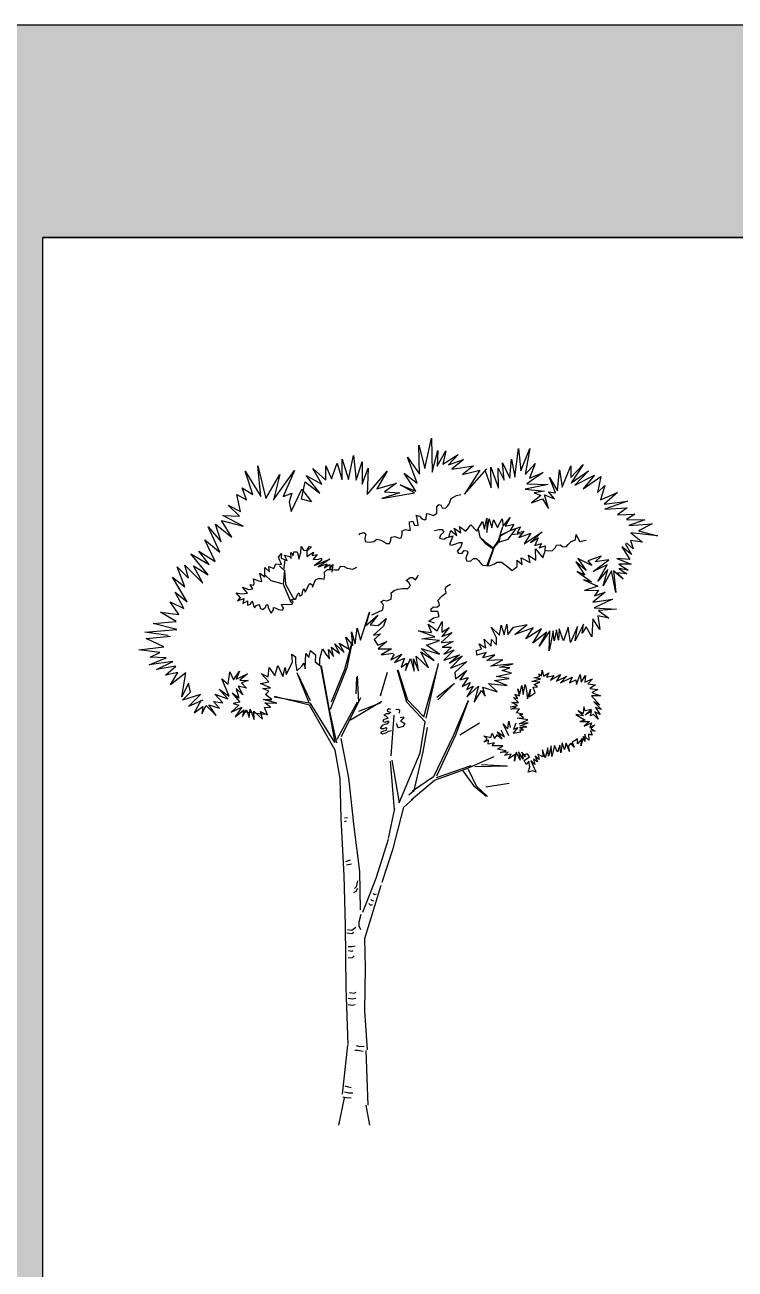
# Model space of a CAD drawing. Header units: millimetres. Extents: x 61831 to 121408, y 302 to 24841.
# Drawn here: x 69110 to 76121, y 12571 to 24841 of the extents above; entities that cross this region are included whole.
import ezdxf

# ---------------------------------------------------------------- set-up
doc = ezdxf.new("R2010")
doc.units = ezdxf.units.MM
doc.layers.add('www.cad-blocks.net', color=7, linetype='Continuous')

# ---------------------------------------------------------------- blocks, each defined once
blk = doc.blocks.new('A$C63686344')
at = {"color": 84}
for p, q in [((2822, 6474), (2889, 6775)), ((2889, 6775), (2895, 6439)), ((2769, 6417), (2762, 6705)), ((2762, 6705), (2822, 6474)), ((2895, 6439), (2952, 6651)), ((2952, 6651), (2943, 6496)), ((2943, 6496), (3031, 6648)), ((3031, 6648), (3000, 6518)), ((3709, 6390), (3745, 6673)), ((3745, 6673), (3769, 6450)), ((3769, 6450), (3860, 6673)), ((3860, 6673), (3812, 6414)), ((1902, 6374), (1956, 6528)), ((1956, 6528), (2004, 6368)), ((2006, 6363), (2006, 6566)), ((2006, 6566), (2069, 6366)), ((2069, 6366), (2117, 6604)), ((2117, 6604), (2145, 6360)), ((2145, 6360), (2202, 6540)), ((2202, 6540), (2202, 6319)), ((2746, 6331), (2651, 6585)), ((2651, 6585), (2769, 6417)), ((3000, 6518), (3151, 6613)), ((3151, 6613), (3057, 6512)), ((3057, 6512), (3205, 6562)), ((3205, 6562), (3088, 6467)), ((3605, 6358), (3589, 6529)), ((3589, 6529), (3661, 6378)), ((3661, 6378), (3677, 6565)), ((3677, 6565), (3709, 6390)), ((3812, 6414), (3912, 6525)), ((3912, 6525), (3856, 6378)), ((4262, 6386), (4385, 6513)), ((4385, 6513), (4266, 6334)), ((1125, 6219), (1050, 6448)), ((1050, 6448), (1205, 6198)), ((1205, 6198), (1173, 6502)), ((1173, 6502), (1253, 6177)), ((1253, 6177), (1391, 6416)), ((1327, 6166), (1535, 6454)), ((1391, 6416), (1327, 6166)), ((1535, 6454), (1423, 6198)), ((1785, 6230), (1652, 6406)), ((1652, 6406), (1807, 6320)), ((1807, 6320), (1716, 6475)), ((1716, 6475), (1844, 6358)), ((1844, 6358), (1844, 6502)), ((1844, 6502), (1902, 6374)), ((2202, 6319), (2262, 6477)), ((2262, 6477), (2253, 6217)), ((2253, 6217), (2449, 6448)), ((2449, 6448), (2348, 6274)), ((2734, 6252), (2617, 6429)), ((2617, 6429), (2746, 6331)), ((3088, 6467), (3303, 6502)), ((3303, 6502), (3193, 6414)), ((3193, 6414), (3364, 6458)), ((3215, 6220), (3433, 6471)), ((3364, 6458), (3215, 6220)), ((3414, 6462), (3478, 6283)), ((3478, 6283), (3474, 6486)), ((3474, 6486), (3550, 6279)), ((3550, 6279), (3546, 6478)), ((3546, 6478), (3605, 6358)), ((3991, 6434), (3828, 6322)), ((3856, 6378), (3991, 6434)), ((4111, 6235), (4051, 6386)), ((4051, 6386), (4131, 6255)), ((4131, 6255), (4151, 6462)), ((4151, 6462), (4178, 6291)), ((4178, 6291), (4262, 6502)), ((4262, 6502), (4262, 6386)), ((4266, 6334), (4437, 6450)), ((4437, 6450), (4302, 6310)), ((4302, 6310), (4497, 6410)), ((4497, 6410), (4385, 6275)), ((4385, 6275), (4560, 6394)), ((4560, 6394), (4525, 6239)), ((1061, 6166), (1018, 6283)), ((1018, 6283), (1125, 6219)), ((1503, 6049), (1609, 6272)), ((1604, 6171), (1641, 6342)), ((1609, 6272), (1705, 6145)), ((1641, 6342), (1785, 6230)), ((2348, 6274), (2541, 6331)), ((2541, 6331), (2424, 6243)), ((2721, 6233), (2579, 6315)), ((2579, 6315), (2734, 6252)), ((4039, 6318), (3812, 6271)), ((3812, 6271), (4003, 6251)), ((3828, 6322), (4039, 6318)), ((4525, 6239), (4600, 6306)), ((4600, 6306), (4556, 6167)), ((1002, 6049), (965, 6219)), ((965, 6219), (1061, 6166)), ((1423, 6198), (1508, 6230)), ((1508, 6230), (1482, 6145)), ((1482, 6145), (1503, 6049)), ((1705, 6145), (1604, 6171)), ((2576, 6236), (2398, 6179)), ((2398, 6179), (2721, 6233)), ((2424, 6243), (2576, 6236)), ((3059, 6118), (3068, 6144)), ((3068, 6144), (3083, 6180)), ((3083, 6180), (3133, 6209)), ((3133, 6209), (3177, 6218)), ((3968, 6207), (3876, 6135)), ((3876, 6135), (3983, 6175)), ((4003, 6251), (3900, 6235)), ((3900, 6235), (3968, 6207)), ((3983, 6175), (4043, 6079)), ((4043, 6079), (4003, 6215)), ((4003, 6215), (4103, 6175)), ((4103, 6175), (4043, 6243)), ((4043, 6243), (4111, 6235)), ((4556, 6167), (4724, 6239)), ((4724, 6239), (4592, 6123)), ((4592, 6123), (4823, 6151)), ((4823, 6151), (4600, 6075)), ((992, 6006), (880, 6113)), ((880, 6113), (1002, 6049)), ((2744, 5997), (2738, 6015)), ((2738, 6015), (2771, 6003)), ((2836, 5977), (2838, 6021)), ((2838, 6021), (2844, 6032)), ((2844, 6032), (2868, 6024)), ((2868, 6024), (2906, 6012)), ((2906, 6012), (2942, 6035)), ((2939, 6097), (2953, 6112)), ((2942, 6077), (2939, 6097)), ((2942, 6035), (2942, 6077)), ((2953, 6112), (2962, 6118)), ((2962, 6118), (2980, 6112)), ((2980, 6112), (2994, 6088)), ((2994, 6088), (3027, 6083)), ((3027, 6083), (3047, 6103)), ((3047, 6103), (3059, 6118)), ((4600, 6075), (4819, 6087)), ((4819, 6087), (4724, 6016)), ((4724, 6016), (4895, 6024)), ((4895, 6024), (4811, 5972)), ((800, 5649), (683, 5900)), ((683, 5900), (811, 5750)), ((811, 5750), (757, 5926)), ((757, 5926), (917, 5798)), ((917, 5798), (816, 5963)), ((816, 5963), (1029, 5905)), ((1029, 5905), (827, 6011)), ((827, 6011), (992, 6006)), ((2671, 5950), (2703, 5956)), ((2671, 5926), (2671, 5950)), ((2680, 5868), (2671, 5926)), ((2703, 5956), (2706, 5944)), ((2706, 5944), (2721, 5915)), ((2721, 5915), (2756, 5912)), ((2753, 5941), (2744, 5997)), ((2756, 5912), (2753, 5941)), ((2771, 6003), (2791, 5979)), ((2791, 5979), (2821, 5968)), ((2821, 5968), (2836, 5977)), ((3177, 5839), (3165, 5904)), ((3165, 5904), (3226, 5855)), ((3226, 5855), (3275, 5919)), ((3275, 5919), (3334, 5858)), ((3334, 5858), (3392, 5953)), ((3392, 5953), (3410, 5876)), ((3410, 5876), (3435, 5984)), ((3435, 5984), (3435, 5842)), ((3435, 5842), (3457, 5977)), ((3457, 5977), (3484, 5888)), ((3484, 5888), (3500, 5968)), ((3500, 5968), (3539, 5894)), ((3539, 5894), (3585, 5977)), ((3585, 5977), (3595, 5907)), ((3595, 5907), (3665, 5990)), ((3665, 5990), (3616, 5907)), ((3616, 5907), (3699, 5925)), ((3699, 5925), (3665, 5864)), ((3665, 5864), (3767, 5898)), ((3767, 5898), (3733, 5839)), ((4811, 5972), (4994, 5968)), ((4994, 5968), (4835, 5912)), ((4835, 5912), (5066, 5928)), ((5066, 5928), (4931, 5860)), ((752, 5558), (651, 5772)), ((651, 5772), (800, 5649)), ((2173, 5820), (2185, 5835)), ((2185, 5835), (2220, 5844)), ((2220, 5844), (2241, 5826)), ((2241, 5826), (2229, 5788)), ((2229, 5788), (2232, 5756)), ((2320, 5753), (2347, 5776)), ((2347, 5776), (2379, 5770)), ((2379, 5770), (2415, 5756)), ((2473, 5735), (2485, 5767)), ((2485, 5767), (2491, 5797)), ((2491, 5797), (2526, 5803)), ((2526, 5803), (2568, 5788)), ((2568, 5788), (2588, 5791)), ((2588, 5791), (2600, 5823)), ((2600, 5859), (2632, 5873)), ((2600, 5835), (2600, 5859)), ((2600, 5823), (2600, 5835)), ((2632, 5873), (2656, 5865)), ((2656, 5865), (2680, 5868)), ((2916, 5864), (2959, 5873)), ((2959, 5873), (2993, 5873)), ((2977, 5818), (2968, 5787)), ((2968, 5787), (3011, 5778)), ((3011, 5848), (2977, 5818)), ((2993, 5873), (3011, 5848)), ((3011, 5778), (3036, 5793)), ((3036, 5793), (3070, 5802)), ((3060, 5799), (3079, 5864)), ((3085, 5775), (3067, 5725)), ((3070, 5802), (3100, 5811)), ((3079, 5864), (3137, 5815)), ((3100, 5811), (3085, 5775)), ((3137, 5815), (3110, 5885)), ((3110, 5885), (3177, 5839)), ((3733, 5839), (3800, 5858)), ((3800, 5858), (3751, 5793)), ((3751, 5793), (3868, 5836)), ((3804, 5732), (3979, 5851)), ((3868, 5836), (3804, 5732)), ((3979, 5851), (3865, 5744)), ((3865, 5744), (3942, 5790)), ((3942, 5790), (3908, 5716)), ((4267, 5753), (4310, 5772)), ((4310, 5772), (4316, 5824)), ((4316, 5824), (4347, 5756)), ((4347, 5756), (4415, 5768)), ((5118, 5809), (4855, 5841)), ((4855, 5841), (4970, 5749)), ((4931, 5860), (5118, 5809)), ((694, 5527), (592, 5660)), ((592, 5660), (752, 5558)), ((1503, 5586), (1500, 5645)), ((1500, 5645), (1524, 5612)), ((1524, 5612), (1530, 5653)), ((1530, 5653), (1562, 5653)), ((1562, 5653), (1571, 5621)), ((1577, 5580), (1597, 5645)), ((1597, 5645), (1600, 5706)), ((1600, 5706), (1624, 5668)), ((1624, 5668), (1659, 5665)), ((1703, 5703), (1656, 5659)), ((1656, 5659), (1656, 5606)), ((1656, 5606), (1724, 5650)), ((1659, 5665), (1680, 5706)), ((1680, 5706), (1703, 5703)), ((1724, 5650), (1709, 5615)), ((2232, 5756), (2273, 5747)), ((2273, 5747), (2320, 5753)), ((2415, 5756), (2444, 5735)), ((2444, 5735), (2473, 5735)), ((3067, 5725), (3085, 5719)), ((3085, 5719), (3128, 5732)), ((3128, 5732), (3162, 5744)), ((3177, 5701), (3140, 5658)), ((3140, 5658), (3153, 5639)), ((3162, 5744), (3192, 5744)), ((3192, 5744), (3177, 5701)), ((3186, 5636), (3211, 5667)), ((3211, 5667), (3239, 5664)), ((3239, 5664), (3245, 5642)), ((3908, 5716), (3975, 5735)), ((3917, 5569), (3914, 5682)), ((3914, 5682), (3988, 5593)), ((3975, 5735), (3951, 5692)), ((3951, 5692), (4009, 5713)), ((3988, 5593), (4012, 5670)), ((4009, 5713), (4006, 5667)), ((4012, 5670), (4043, 5664)), ((4043, 5664), (4083, 5667)), ((4083, 5667), (4111, 5695)), ((4111, 5695), (4120, 5719)), ((4120, 5719), (4157, 5722)), ((4157, 5722), (4181, 5704)), ((4181, 5704), (4218, 5701)), ((4218, 5701), (4236, 5725)), ((4236, 5725), (4267, 5753)), ((4863, 5626), (4765, 5702)), ((4765, 5702), (4845, 5578)), ((4801, 5735), (4863, 5626)), ((4879, 5681), (4811, 5741)), ((4970, 5749), (4851, 5765)), ((4851, 5765), (4879, 5681)), ((683, 5425), (513, 5633)), ((513, 5633), (694, 5527)), ((1332, 5488), (1350, 5533)), ((1350, 5533), (1406, 5527)), ((1379, 5600), (1406, 5636)), ((1406, 5527), (1379, 5600)), ((1406, 5636), (1403, 5591)), ((1403, 5591), (1462, 5568)), ((1462, 5568), (1438, 5621)), ((1438, 5621), (1485, 5606)), ((1485, 5606), (1503, 5586)), ((1571, 5621), (1577, 5580)), ((1709, 5615), (1759, 5627)), ((1759, 5627), (1721, 5577)), ((1721, 5577), (1771, 5580)), ((1733, 5518), (1883, 5580)), ((1803, 5568), (1733, 5518)), ((1883, 5580), (1768, 5506)), ((1768, 5506), (1859, 5536)), ((1771, 5580), (1803, 5589)), ((1803, 5589), (1803, 5568)), ((1859, 5536), (1830, 5494)), ((1830, 5494), (1886, 5527)), ((1886, 5527), (1883, 5482)), ((1883, 5482), (1915, 5527)), ((1915, 5527), (1903, 5453)), ((3153, 5639), (3186, 5636)), ((3245, 5642), (3226, 5593)), ((3226, 5593), (3232, 5563)), ((3232, 5563), (3272, 5560)), ((3272, 5560), (3303, 5587)), ((3303, 5587), (3331, 5587)), ((3331, 5587), (3352, 5566)), ((3352, 5566), (3377, 5535)), ((3377, 5535), (3392, 5520)), ((3460, 5513), (3509, 5535)), ((3509, 5535), (3536, 5550)), ((3536, 5550), (3582, 5550)), ((3582, 5550), (3601, 5535)), ((3601, 5535), (3641, 5504)), ((3733, 5507), (3733, 5569)), ((3733, 5569), (3782, 5529)), ((3782, 5529), (3773, 5593)), ((3773, 5593), (3862, 5547)), ((3862, 5547), (3846, 5621)), ((3846, 5621), (3917, 5569)), ((4416, 5469), (4314, 5553)), ((4314, 5553), (4401, 5422)), ((4470, 5517), (4332, 5586)), ((4332, 5586), (4416, 5469)), ((4561, 5611), (4430, 5564)), ((4430, 5564), (4470, 5517)), ((4485, 5458), (4638, 5575)), ((4623, 5524), (4485, 5458)), ((4503, 5553), (4561, 5611)), ((4638, 5575), (4503, 5553)), ((4529, 5364), (4623, 5524)), ((4845, 5578), (4718, 5586)), ((4718, 5586), (4860, 5531)), ((4860, 5531), (4736, 5531)), ((4736, 5531), (4830, 5473)), ((475, 5159), (331, 5404)), ((331, 5404), (454, 5308)), ((454, 5308), (379, 5505)), ((379, 5505), (491, 5393)), ((491, 5393), (454, 5521)), ((454, 5521), (630, 5345)), ((630, 5345), (539, 5516)), ((539, 5516), (683, 5425)), ((1212, 5359), (1194, 5441)), ((1194, 5441), (1244, 5406)), ((1244, 5406), (1244, 5497)), ((1244, 5497), (1288, 5456)), ((1288, 5456), (1282, 5509)), ((1282, 5509), (1332, 5488)), ((1827, 5382), (1836, 5421)), ((1830, 5450), (1862, 5477)), ((1836, 5421), (1830, 5450)), ((1862, 5477), (1898, 5480)), ((1898, 5480), (1933, 5474)), ((1933, 5474), (1971, 5474)), ((1971, 5474), (1983, 5497)), ((1983, 5497), (1992, 5512)), ((1992, 5512), (2027, 5509)), ((2027, 5509), (2057, 5491)), ((2057, 5491), (2112, 5482)), ((2112, 5482), (2151, 5503)), ((2730, 5377), (2751, 5405)), ((2751, 5405), (2758, 5426)), ((3392, 5520), (3460, 5513)), ((3641, 5504), (3684, 5470)), ((3684, 5470), (3733, 5507)), ((4401, 5422), (4325, 5458)), ((4325, 5458), (4467, 5357)), ((4627, 5477), (4529, 5364)), ((4583, 5316), (4627, 5477)), ((4663, 5466), (4583, 5316)), ((4707, 5251), (4663, 5466)), ((4780, 5382), (4685, 5466)), ((4685, 5466), (4707, 5251)), ((4816, 5437), (4725, 5447)), ((4725, 5447), (4780, 5382)), ((4830, 5473), (4736, 5488)), ((4736, 5488), (4816, 5437)), ((1073, 5244), (1023, 5303)), ((1023, 5303), (1085, 5282)), ((1085, 5282), (1123, 5288)), ((1123, 5288), (1097, 5329)), ((1097, 5329), (1135, 5323)), ((1138, 5350), (1132, 5385)), ((1132, 5385), (1182, 5368)), ((1135, 5323), (1138, 5350)), ((1182, 5368), (1212, 5359)), ((1618, 5273), (1627, 5291)), ((1627, 5291), (1641, 5256)), ((1641, 5256), (1662, 5291)), ((1662, 5291), (1674, 5320)), ((1674, 5320), (1689, 5341)), ((1689, 5341), (1718, 5323)), ((1712, 5303), (1744, 5376)), ((1718, 5323), (1712, 5303)), ((1744, 5376), (1774, 5391)), ((1774, 5391), (1803, 5391)), ((1803, 5391), (1827, 5382)), ((2518, 5273), (2556, 5283)), ((2556, 5283), (2601, 5290)), ((2601, 5290), (2653, 5290)), ((2639, 5370), (2678, 5398)), ((2664, 5349), (2639, 5370)), ((2653, 5290), (2681, 5321)), ((2681, 5321), (2664, 5349)), ((2678, 5398), (2702, 5398)), ((2702, 5398), (2730, 5377)), ((3022, 5287), (3036, 5311)), ((3032, 5248), (3022, 5287)), ((3036, 5311), (3074, 5335)), ((4467, 5357), (4387, 5375)), ((4387, 5375), (4529, 5313)), ((4529, 5313), (4398, 5273)), ((4398, 5273), (4536, 5276)), ((4536, 5276), (4496, 5218)), ((395, 5036), (310, 5159)), ((310, 5159), (443, 5095)), ((443, 5095), (358, 5255)), ((358, 5255), (475, 5159)), ((1003, 5200), (959, 5250)), ((959, 5250), (1011, 5238)), ((1003, 5206), (973, 5170)), ((973, 5170), (1035, 5194)), ((1011, 5238), (1073, 5244)), ((1035, 5194), (1026, 5144)), ((1026, 5144), (1073, 5170)), ((1073, 5170), (1073, 5126)), ((1100, 5138), (1115, 5167)), ((1115, 5167), (1126, 5150)), ((1503, 5179), (1541, 5191)), ((1521, 5158), (1503, 5179)), ((1512, 5135), (1521, 5158)), ((1541, 5191), (1547, 5182)), ((1547, 5182), (1568, 5238)), ((1568, 5238), (1580, 5250)), ((1580, 5250), (1588, 5217)), ((1588, 5217), (1612, 5229)), ((1612, 5229), (1618, 5273)), ((2389, 5161), (2417, 5175)), ((2413, 5130), (2389, 5161)), ((2417, 5175), (2448, 5168)), ((2448, 5168), (2490, 5186)), ((2490, 5248), (2518, 5273)), ((2493, 5220), (2490, 5248)), ((2490, 5186), (2493, 5220)), ((2952, 5172), (2991, 5217)), ((2963, 5147), (2952, 5172)), ((2991, 5217), (3032, 5248)), ((4601, 5255), (4481, 5156)), ((4481, 5156), (4674, 5185)), ((4674, 5185), (4492, 5102)), ((4496, 5218), (4601, 5255)), ((369, 4967), (214, 5058)), ((214, 5058), (395, 5036)), ((1073, 5126), (1100, 5138)), ((1126, 5150), (1132, 5120)), ((1132, 5120), (1141, 5100)), ((1141, 5100), (1162, 5123)), ((1162, 5123), (1179, 5132)), ((1179, 5132), (1194, 5117)), ((1194, 5117), (1197, 5097)), ((1197, 5097), (1221, 5085)), ((1221, 5085), (1244, 5102)), ((1244, 5102), (1253, 5111)), ((1253, 5111), (1256, 5129)), ((1256, 5129), (1271, 5129)), ((1271, 5129), (1276, 5102)), ((1276, 5102), (1306, 5049)), ((1306, 5049), (1329, 5082)), ((1329, 5082), (1329, 5105)), ((1329, 5105), (1344, 5100)), ((1344, 5100), (1379, 5085)), ((1379, 5085), (1415, 5079)), ((1409, 5132), (1427, 5138)), ((1415, 5117), (1409, 5132)), ((1430, 5097), (1415, 5117)), ((1415, 5079), (1430, 5097)), ((1427, 5138), (1477, 5132)), ((1477, 5132), (1512, 5135)), ((2188, 4781), (2277, 5057)), ((2277, 5057), (2236, 4923)), ((2299, 5032), (2358, 5057)), ((2358, 5057), (2406, 5081)), ((2406, 5081), (2413, 5130)), ((2883, 5092), (2907, 5109)), ((2886, 5064), (2883, 5092)), ((2949, 5064), (2886, 5064)), ((2907, 5109), (2942, 5106)), ((2942, 5106), (2966, 5126)), ((2963, 5015), (2949, 5064)), ((2966, 5126), (2963, 5147)), ((4492, 5102), (4714, 5087)), ((4714, 5087), (4536, 5073)), ((4536, 5073), (4638, 5000)), ((140, 4946), (369, 4967)), ((374, 4887), (140, 4946)), ((2236, 4923), (2359, 5027)), ((2359, 5027), (2284, 4934)), ((2284, 4934), (2363, 4927)), ((2415, 4919), (2314, 4830)), ((2363, 4927), (2441, 4994)), ((2441, 4994), (2415, 4919)), ((2888, 4856), (2854, 4939)), ((2854, 4939), (2944, 4875)), ((2862, 4970), (2907, 5001)), ((2918, 4949), (2862, 4970)), ((2907, 5001), (2963, 5015)), ((2944, 4875), (2993, 4966)), ((2993, 4966), (2990, 4860)), ((3528, 4804), (3476, 4909)), ((3476, 4909), (3558, 4830)), ((3558, 4830), (3577, 4928)), ((3577, 4928), (3604, 4834)), ((3604, 4834), (3630, 4939)), ((3630, 4939), (3641, 4834)), ((3641, 4834), (3698, 4909)), ((3698, 4909), (3833, 4936)), ((3710, 4836), (3830, 4934)), ((4238, 4909), (4190, 4774)), ((4260, 4760), (4238, 4909)), ((4329, 4916), (4260, 4760)), ((4387, 4938), (4307, 4774)), ((4307, 4774), (4329, 4916)), ((4376, 4851), (4387, 4938)), ((4416, 4913), (4376, 4851)), ((4470, 4814), (4416, 4913)), ((4481, 4993), (4470, 4814)), ((4550, 4887), (4481, 4993)), ((4638, 5000), (4529, 5022)), ((4529, 5022), (4550, 4887)), ((60, 4860), (374, 4887)), ((289, 4828), (60, 4860)), ((73, 4799), (313, 4822)), ((246, 4715), (73, 4799)), ((2076, 4692), (2042, 4811)), ((2042, 4811), (2113, 4729)), ((2113, 4729), (2098, 4863)), ((2098, 4863), (2135, 4744)), ((2135, 4744), (2154, 4901)), ((2154, 4901), (2188, 4781)), ((2314, 4830), (2385, 4845)), ((2385, 4845), (2322, 4789)), ((2322, 4789), (2359, 4733)), ((2922, 4815), (2760, 4875)), ((2760, 4875), (2888, 4856)), ((2794, 4796), (2922, 4815)), ((2967, 4777), (2794, 4796)), ((3091, 4856), (2982, 4758)), ((2990, 4860), (3061, 4905)), ((3061, 4905), (2990, 4819)), ((2990, 4819), (3091, 4856)), ((3423, 4706), (3408, 4792)), ((3408, 4792), (3476, 4721)), ((3476, 4721), (3479, 4789)), ((3479, 4789), (3528, 4736)), ((3528, 4736), (3528, 4804)), ((3892, 4902), (3710, 4836)), ((3820, 4796), (3892, 4902)), ((3972, 4894), (3820, 4796)), ((3889, 4752), (3972, 4894)), ((4027, 4862), (3889, 4752)), ((4056, 4873), (3950, 4723)), ((3950, 4723), (4027, 4862)), ((4089, 4873), (4049, 4676)), ((4049, 4676), (4056, 4873)), ((4100, 4774), (4089, 4873)), ((4121, 4883), (4100, 4774)), ((4143, 4782), (4121, 4883)), ((4147, 4894), (4143, 4782)), ((4190, 4774), (4147, 4894)), ((0, 4687), (246, 4715)), ((207, 4660), (0, 4687)), ((1677, 4610), (1692, 4681)), ((1692, 4681), (1744, 4636)), ((1785, 4599), (1812, 4696)), ((1812, 4696), (1845, 4644)), ((1882, 4599), (1871, 4688)), ((1871, 4688), (1919, 4621)), ((1919, 4621), (1901, 4714)), ((1901, 4714), (1979, 4651)), ((1979, 4651), (1934, 4744)), ((1934, 4744), (2027, 4659)), ((2027, 4659), (1975, 4752)), ((1975, 4752), (2076, 4692)), ((2359, 4733), (2448, 4767)), ((2448, 4767), (2363, 4696)), ((2363, 4696), (2493, 4696)), ((2493, 4696), (2392, 4636)), ((2858, 4510), (2782, 4668)), ((2782, 4668), (2914, 4581)), ((2914, 4581), (2786, 4698)), ((2786, 4698), (2967, 4642)), ((2839, 4732), (2967, 4777)), ((2967, 4642), (2839, 4732)), ((2982, 4758), (3103, 4770)), ((3103, 4770), (2993, 4713)), ((2993, 4713), (3084, 4713)), ((3084, 4713), (3008, 4645)), ((3008, 4645), (3110, 4687)), ((3110, 4687), (3008, 4585)), ((3332, 4679), (3381, 4694)), ((3336, 4634), (3332, 4679)), ((3381, 4694), (3359, 4747)), ((3359, 4747), (3423, 4706)), ((101, 4537), (268, 4609)), ((335, 4570), (101, 4537)), ((112, 4615), (207, 4660)), ((268, 4609), (112, 4615)), ((173, 4492), (335, 4570)), ((1484, 4498), (1517, 4569)), ((1517, 4569), (1510, 4644)), ((1510, 4644), (1547, 4618)), ((1547, 4618), (1547, 4558)), ((1547, 4558), (1558, 4480)), ((1607, 4524), (1629, 4554)), ((1629, 4554), (1640, 4498)), ((1640, 4498), (1648, 4651)), ((1648, 4651), (1677, 4610)), ((1744, 4636), (1741, 4569)), ((1741, 4569), (1785, 4532)), ((1785, 4532), (1785, 4599)), ((1845, 4644), (1882, 4599)), ((2392, 4636), (2511, 4655)), ((2485, 4589), (2594, 4645)), ((2519, 4642), (2485, 4589)), ((2594, 4645), (2523, 4562)), ((2523, 4562), (2621, 4604)), ((2621, 4604), (2587, 4517)), ((2587, 4517), (2643, 4555)), ((2632, 4483), (2681, 4600)), ((2643, 4555), (2632, 4483)), ((2681, 4600), (2718, 4476)), ((2718, 4476), (2711, 4596)), ((2711, 4596), (2760, 4480)), ((2760, 4480), (2737, 4623)), ((2737, 4623), (2858, 4510)), ((3008, 4585), (3163, 4638)), ((3163, 4638), (3065, 4555)), ((3065, 4555), (3193, 4627)), ((3193, 4627), (3076, 4506)), ((3076, 4506), (3238, 4570)), ((3238, 4570), (3118, 4464)), ((3427, 4660), (3336, 4634)), ((3393, 4608), (3427, 4660)), ((3513, 4638), (3393, 4608)), ((3434, 4581), (3513, 4638)), ((3592, 4589), (3434, 4581)), ((3472, 4525), (3592, 4589)), ((3694, 4547), (3472, 4525)), ((3558, 4517), (3694, 4547)), ((363, 4525), (173, 4492)), ((262, 4436), (363, 4525)), ((385, 4464), (262, 4436)), ((313, 4341), (385, 4464)), ((464, 4458), (313, 4341)), ((424, 4224), (464, 4458)), ((881, 4349), (899, 4469)), ((899, 4469), (933, 4390)), ((933, 4390), (992, 4476)), ((992, 4476), (959, 4398)), ((959, 4398), (1071, 4450)), ((1071, 4450), (996, 4387)), ((1283, 4372), (1208, 4454)), ((1208, 4454), (1275, 4420)), ((1275, 4420), (1287, 4513)), ((1287, 4513), (1342, 4431)), ((1342, 4431), (1372, 4532)), ((1372, 4532), (1421, 4424)), ((1421, 4424), (1443, 4513)), ((1443, 4513), (1454, 4442)), ((1454, 4442), (1484, 4498)), ((1558, 4480), (1607, 4524)), ((3118, 4464), (3125, 4400)), ((3125, 4400), (3234, 4483)), ((3234, 4483), (3167, 4389)), ((3525, 4423), (3679, 4457)), ((3656, 4404), (3525, 4423)), ((3660, 4510), (3558, 4517)), ((3585, 4483), (3660, 4510)), ((3679, 4457), (3585, 4483)), ((3897, 4410), (3953, 4422)), ((3953, 4422), (3946, 4448)), ((3946, 4448), (3972, 4429)), ((3972, 4429), (3979, 4485)), ((3979, 4485), (3994, 4425)), ((3994, 4425), (4046, 4459)), ((4046, 4459), (4024, 4418)), ((4024, 4418), (4095, 4433)), ((4061, 4388), (4162, 4444)), ((4095, 4433), (4061, 4388)), ((4162, 4444), (4121, 4377)), ((4121, 4377), (4225, 4425)), ((4225, 4425), (4162, 4362)), ((4162, 4362), (4277, 4418)), ((4277, 4418), (4251, 4362)), ((4318, 4343), (4355, 4444)), ((4355, 4444), (4366, 4369)), ((4366, 4369), (4407, 4433)), ((4407, 4433), (4400, 4369)), ((491, 4358), (424, 4224)), ((508, 4268), (491, 4358)), ((877, 4204), (791, 4297)), ((791, 4297), (892, 4230)), ((892, 4230), (817, 4401)), ((817, 4401), (881, 4349)), ((1026, 4241), (959, 4305)), ((959, 4305), (985, 4211)), ((1063, 4308), (981, 4327)), ((981, 4327), (1026, 4241)), ((996, 4387), (1078, 4383)), ((1078, 4383), (1011, 4360)), ((1011, 4360), (1063, 4308)), ((1201, 4353), (1283, 4372)), ((1298, 4312), (1201, 4353)), ((1223, 4305), (1298, 4312)), ((1283, 4279), (1223, 4305)), ((3167, 4389), (3250, 4415)), ((3250, 4415), (3189, 4325)), ((3189, 4325), (3268, 4363)), ((3268, 4363), (3238, 4295)), ((3238, 4295), (3299, 4329)), ((3299, 4329), (3238, 4223)), ((3238, 4223), (3351, 4329)), ((3351, 4329), (3310, 4170)), ((3419, 4231), (3396, 4317)), ((3396, 4317), (3536, 4272)), ((3536, 4272), (3449, 4355)), ((3449, 4355), (3634, 4333)), ((3509, 4385), (3656, 4404)), ((3634, 4333), (3509, 4385)), ((3756, 4232), (3741, 4302)), ((3741, 4302), (3760, 4250)), ((3760, 4250), (3778, 4336)), ((3778, 4336), (3793, 4246)), ((3793, 4246), (3812, 4343)), ((3812, 4343), (3827, 4284)), ((3834, 4202), (3864, 4299)), ((3864, 4299), (3853, 4224)), ((3879, 4373), (3964, 4399)), ((3957, 4369), (3879, 4373)), ((3890, 4317), (3935, 4321)), ((3912, 4261), (3890, 4317)), ((3964, 4399), (3897, 4410)), ((3901, 4343), (3957, 4369)), ((3935, 4321), (3901, 4343)), ((4251, 4362), (4314, 4392)), ((4314, 4392), (4318, 4343)), ((4400, 4369), (4478, 4399)), ((4478, 4399), (4430, 4351)), ((4430, 4351), (4508, 4340)), ((4508, 4340), (4452, 4306)), ((4452, 4306), (4530, 4295)), ((4530, 4295), (4471, 4265)), ((430, 4190), (508, 4268)), ((609, 4246), (430, 4190)), ((491, 4129), (609, 4246)), ((631, 4190), (491, 4129)), ((616, 4189), (546, 4066)), ((795, 4111), (735, 4178)), ((735, 4178), (829, 4163)), ((829, 4163), (750, 4249)), ((750, 4249), (877, 4204)), ((985, 4211), (922, 4260)), ((922, 4260), (996, 4170)), ((1361, 4159), (1231, 4197)), ((1231, 4197), (1313, 4197)), ((1249, 4245), (1283, 4279)), ((1313, 4197), (1249, 4245)), ((3310, 4170), (3381, 4284)), ((3381, 4284), (3419, 4231)), ((3745, 4168), (3696, 4217)), ((3696, 4217), (3741, 4205)), ((3741, 4205), (3711, 4250)), ((3711, 4250), (3756, 4232)), ((3827, 4284), (3834, 4202)), ((3853, 4224), (3912, 4261)), ((4556, 4232), (4467, 4232)), ((4467, 4232), (4549, 4142)), ((4471, 4265), (4556, 4232)), ((4549, 4142), (4489, 4172)), ((4489, 4172), (4567, 4097)), ((546, 4066), (631, 4126)), ((620, 4055), (665, 4137)), ((631, 4126), (620, 4055)), ((665, 4137), (762, 4040)), ((762, 4040), (691, 4144)), ((691, 4144), (795, 4111)), ((985, 4141), (910, 4070)), ((910, 4070), (1015, 4122)), ((996, 4170), (929, 4156)), ((929, 4156), (985, 4141)), ((1015, 4122), (951, 4025)), ((951, 4025), (1037, 4096)), ((1037, 4096), (1022, 4029)), ((1022, 4029), (1063, 4096)), ((1243, 4047), (1022, 4074)), ((1063, 4096), (1089, 4018)), ((1089, 4018), (1097, 4100)), ((1097, 4100), (1138, 3999)), ((1138, 3999), (1134, 4081)), ((1134, 4081), (1220, 4003)), ((1220, 4003), (1201, 4077)), ((1201, 4077), (1268, 4044)), ((1238, 4118), (1298, 4122)), ((1268, 4044), (1238, 4118)), ((1298, 4122), (1242, 4163)), ((1242, 4163), (1361, 4159)), ((2440, 4056), (2419, 4041)), ((2470, 4056), (2440, 4056)), ((2467, 4104), (2449, 4092)), ((2449, 4092), (2452, 4080)), ((2452, 4080), (2467, 4074)), ((2488, 4098), (2467, 4104)), ((2467, 4074), (2485, 4071)), ((2485, 4071), (2470, 4056)), ((2535, 4098), (2556, 4101)), ((2556, 4101), (2571, 4095)), ((2571, 4095), (2568, 4062)), ((3663, 4124), (3737, 4138)), ((3722, 4120), (3663, 4124)), ((3670, 4101), (3722, 4120)), ((3756, 4105), (3670, 4101)), ((3737, 4138), (3681, 4168)), ((3681, 4168), (3745, 4168)), ((3726, 4064), (3756, 4105)), ((3789, 4053), (3726, 4064)), ((3756, 4049), (3789, 4053)), ((3797, 4015), (3756, 4049)), ((4389, 4034), (4314, 4049)), ((4314, 4049), (4404, 3993)), ((4385, 4060), (4337, 4086)), ((4337, 4086), (4389, 4034)), ((4392, 4124), (4385, 4060)), ((4404, 4086), (4392, 4124)), ((4404, 4045), (4467, 4097)), ((4467, 4097), (4404, 4086)), ((4467, 4079), (4404, 4045)), ((4456, 4034), (4467, 4079)), ((4486, 4049), (4456, 4034)), ((4534, 4001), (4486, 4049)), ((4553, 4049), (4500, 4075)), ((4500, 4075), (4534, 4001)), ((4567, 4097), (4508, 4116)), ((4508, 4116), (4553, 4049)), ((2404, 3943), (2380, 3916)), ((2449, 3958), (2404, 3943)), ((2413, 3996), (2407, 3979)), ((2407, 3979), (2431, 3973)), ((2431, 4002), (2413, 3996)), ((2419, 4041), (2440, 4032)), ((2461, 4014), (2431, 4002)), ((2431, 3973), (2452, 3982)), ((2440, 4032), (2461, 4014)), ((2467, 3982), (2449, 3958)), ((2452, 3982), (2467, 3982)), ((2550, 3946), (2544, 3961)), ((2553, 3931), (2550, 3946)), ((2562, 3916), (2553, 3931)), ((2607, 3931), (2562, 3916)), ((2577, 4020), (2613, 4026)), ((2595, 3996), (2583, 3982)), ((2583, 3982), (2604, 3973)), ((2616, 4014), (2595, 3996)), ((2604, 3973), (2625, 3961)), ((2625, 3961), (2607, 3931)), ((2613, 4026), (2616, 4014)), ((3652, 3837), (3596, 3956)), ((3596, 3956), (3640, 3907)), ((3640, 3907), (3652, 3982)), ((3652, 3982), (3663, 3919)), ((3719, 3963), (3696, 3904)), ((3733, 4012), (3797, 4015)), ((3838, 3997), (3733, 4012)), ((3752, 3956), (3838, 3997)), ((3841, 3967), (3752, 3956)), ((3763, 3937), (3841, 3967)), ((3830, 3926), (3763, 3937)), ((4404, 3993), (4352, 3978)), ((4352, 3978), (4448, 3978)), ((4448, 3978), (4396, 3934)), ((4396, 3934), (4467, 3967)), ((4467, 3967), (4452, 3922)), ((4452, 3922), (4500, 3948)), ((4500, 3948), (4459, 3907)), ((2380, 3916), (2395, 3910)), ((2413, 3883), (2386, 3871)), ((2386, 3871), (2404, 3859)), ((2395, 3910), (2416, 3910)), ((2404, 3859), (2431, 3865)), ((2440, 3892), (2413, 3883)), ((2416, 3910), (2440, 3919)), ((2431, 3865), (2467, 3883)), ((2440, 3919), (2443, 3916)), ((2443, 3916), (2440, 3892)), ((2467, 3883), (2494, 3892)), ((3436, 3807), (3406, 3837)), ((3406, 3837), (3473, 3822)), ((3406, 3777), (3436, 3807)), ((3473, 3822), (3488, 3863)), ((3488, 3863), (3510, 3811)), ((3510, 3811), (3540, 3848)), ((3529, 3852), (3585, 3807)), ((3585, 3807), (3540, 3878)), ((3540, 3878), (3607, 3829)), ((3607, 3829), (3577, 3893)), ((3741, 3922), (3693, 3866)), ((3693, 3866), (3771, 3878)), ((3696, 3904), (3741, 3922)), ((3756, 3919), (3830, 3926)), ((3797, 3896), (3756, 3919)), ((3771, 3878), (3760, 3896)), ((3760, 3896), (3797, 3896)), ((4329, 3807), (4277, 3773)), ((4374, 3811), (4329, 3758)), ((4329, 3758), (4329, 3807)), ((4389, 3833), (4363, 3740)), ((4363, 3740), (4374, 3811)), ((4400, 3781), (4389, 3833)), ((4411, 3822), (4400, 3855)), ((4400, 3855), (4400, 3781)), ((4441, 3796), (4411, 3822)), ((4474, 3844), (4437, 3855)), ((4437, 3855), (4441, 3796)), ((4504, 3885), (4456, 3889)), ((4456, 3889), (4474, 3844)), ((4459, 3907), (4504, 3885)), ((3451, 3796), (3406, 3777)), ((3447, 3755), (3451, 3796)), ((3510, 3770), (3447, 3755)), ((3488, 3740), (3510, 3770)), ((3592, 3740), (3488, 3740)), ((3540, 3706), (3592, 3740)), ((3625, 3691), (3540, 3706)), ((3570, 3673), (3625, 3691)), ((4009, 3621), (3983, 3699)), ((3983, 3699), (3987, 3632)), ((4035, 3721), (4009, 3621)), ((4042, 3639), (4035, 3721)), ((4069, 3740), (4042, 3639)), ((4076, 3635), (4069, 3740)), ((4102, 3744), (4076, 3635)), ((4132, 3676), (4102, 3744)), ((4154, 3747), (4132, 3676)), ((4165, 3669), (4154, 3747)), ((4177, 3770), (4165, 3669)), ((4199, 3703), (4177, 3770)), ((4206, 3729), (4199, 3703)), ((4217, 3766), (4206, 3729)), ((4251, 3684), (4217, 3766)), ((4262, 3766), (4236, 3732)), ((4236, 3732), (4251, 3684)), ((4296, 3725), (4262, 3766)), ((4277, 3773), (4296, 3725)), ((3644, 3676), (3570, 3673)), ((3607, 3643), (3644, 3676)), ((3674, 3658), (3607, 3643)), ((3648, 3613), (3674, 3658)), ((3715, 3654), (3648, 3613)), ((3722, 3676), (3707, 3587)), ((3707, 3587), (3715, 3654)), ((3763, 3598), (3722, 3676)), ((3793, 3609), (3748, 3680)), ((3748, 3680), (3763, 3598)), ((3815, 3632), (3778, 3676)), ((3778, 3676), (3793, 3609)), ((3834, 3662), (3804, 3650)), ((3804, 3650), (3815, 3632)), ((3804, 3594), (3856, 3632)), ((3823, 3554), (3804, 3594)), ((3849, 3587), (3823, 3554)), ((3856, 3632), (3834, 3662)), ((3860, 3531), (3849, 3587)), ((3908, 3554), (3868, 3594)), ((3868, 3594), (3897, 3527)), ((3935, 3583), (3894, 3609)), ((3894, 3609), (3908, 3554)), ((3949, 3606), (3912, 3639)), ((3912, 3639), (3935, 3583)), ((3987, 3632), (3938, 3658)), ((3938, 3658), (3949, 3606)), ((3841, 3479), (3860, 3531)), ((3886, 3494), (3841, 3479)), ((3920, 3479), (3886, 3494)), ((3897, 3527), (3920, 3479))]:
    blk.add_line(p, q, dxfattribs=at)
at = {"color": 37}
for p, q in [((3549, 5766), (3593, 5904)), ((3347, 5876), (3366, 5801)), ((3363, 5799), (3417, 5738)), ((3366, 5801), (3417, 5752)), ((3565, 5806), (3551, 5749)), ((3554, 5747), (3643, 5778)), ((3563, 5813), (3671, 5867)), ((3671, 5867), (3565, 5806)), ((3643, 5778), (3720, 5876)), ((3673, 5822), (3774, 5834)), ((3417, 5752), (3499, 5693)), ((3417, 5738), (3495, 5683)), ((3495, 5683), (3434, 5517)), ((3504, 5691), (3445, 5517)), ((3499, 5693), (3549, 5766)), ((3551, 5749), (3504, 5691)), ((1429, 5472), (1444, 5571)), ((1247, 5422), (1302, 5371)), ((1389, 5516), (1429, 5472)), ((1436, 5472), (1425, 5334)), ((1436, 5465), (1447, 5334)), ((1302, 5371), (1411, 5341)), ((1425, 5334), (1502, 5149)), ((1447, 5334), (1531, 5181)), ((2033, 4496), (2114, 4799)), ((2101, 4751), (2053, 4508)), ((2835, 4012), (2958, 4552)), ((1679, 4163), (1561, 4460)), ((1692, 4182), (1564, 4452)), ((1792, 4531), (1934, 3772)), ((1882, 4093), (1802, 4529)), ((2053, 4508), (1887, 4098)), ((1900, 4173), (2033, 4496)), ((2154, 4425), (2166, 4169)), ((2383, 4233), (2455, 4466)), ((2645, 4169), (2552, 4485)), ((2557, 4490), (2652, 4193)), ((2812, 4027), (2955, 4531)), ((2144, 4251), (2152, 4416)), ((2942, 4218), (3113, 4354)), ((2949, 4193), (3115, 4359)), ((1335, 4223), (1679, 4163)), ((1684, 4142), (1339, 4225)), ((2000, 3832), (2191, 4216)), ((2089, 3997), (2397, 4181)), ((2652, 4193), (2812, 4027)), ((3251, 4187), (3103, 3837)), ((3129, 3848), (3252, 4186)), ((1936, 3698), (1684, 4142)), ((1934, 3772), (1691, 4163)), ((1954, 3769), (1882, 4093)), ((2154, 4169), (1952, 3801)), ((2170, 4081), (2383, 4163)), ((2824, 3975), (2645, 4169)), ((2491, 3640), (2519, 4041)), ((2777, 3671), (2824, 3975)), ((3169, 3849), (3362, 3968)), ((2073, 3423), (1995, 3811)), ((2807, 3681), (2848, 3921)), ((3103, 3837), (2907, 3433)), ((2939, 3443), (3129, 3848)), ((1985, 3417), (1936, 3698)), ((2714, 3286), (2807, 3681)), ((2523, 3110), (2484, 3588)), ((2496, 3597), (2569, 3176)), ((2569, 3176), (2777, 3671)), ((3229, 3513), (3505, 3635)), ((2919, 3402), (3229, 3513)), ((2937, 3427), (3281, 3546)), ((3198, 3493), (3304, 3350)), ((3251, 3511), (3328, 3346)), ((3637, 3540), (3316, 3534)), ((3383, 3556), (3628, 3542)), ((1995, 3023), (1985, 3417)), ((2124, 2940), (2073, 3423)), ((2687, 3206), (2919, 3402)), ((2907, 3433), (2700, 3291)), ((3304, 3350), (3429, 3243)), ((3328, 3346), (3439, 3241)), ((3423, 3336), (3656, 3372)), ((2614, 3134), (2703, 3213)), ((2663, 3258), (2711, 3297)), ((2464, 2825), (2526, 3121)), ((2508, 2727), (2614, 3134)), ((2026, 2460), (1995, 3023)), ((2028, 3029), (2058, 3034)), ((2028, 2995), (2048, 3000)), ((2180, 2500), (2124, 2940)), ((2341, 2434), (2462, 2820)), ((2402, 2396), (2508, 2727)), ((2043, 2600), (2087, 2615)), ((2038, 1969), (2026, 2460)), ((2048, 2565), (2097, 2575)), ((2187, 2122), (2180, 2500)), ((2146, 2348), (2127, 2333)), ((2156, 2333), (2142, 2303)), ((2156, 2407), (2146, 2348)), ((2209, 2098), (2341, 2434)), ((2230, 1840), (2390, 2365)), ((2142, 2303), (2117, 2289)), ((2290, 2224), (2295, 2219)), ((2295, 2219), (2314, 2210)), ((2309, 2284), (2329, 2274)), ((2329, 2274), (2344, 2279)), ((2270, 2185), (2285, 2170)), ((2285, 2170), (2304, 2175)), ((2046, 1352), (2038, 1969)), ((2191, 2076), (2171, 2002)), ((2171, 2002), (2171, 1963)), ((2053, 1894), (2102, 1889)), ((2058, 1928), (2102, 1923)), ((2102, 1923), (2142, 1953)), ((2102, 1889), (2122, 1903)), ((2171, 1963), (2186, 1928)), ((2064, 1761), (2105, 1761)), ((2069, 1720), (2100, 1715)), ((2100, 1715), (2115, 1720)), ((2105, 1761), (2136, 1766)), ((2236, 1550), (2230, 1840)), ((2064, 1653), (2105, 1648)), ((2105, 1648), (2125, 1669)), ((2230, 1125), (2236, 1550)), ((2064, 794), (2046, 1352)), ((2064, 1250), (2105, 1245)), ((2079, 1306), (2125, 1301)), ((2105, 1245), (2141, 1250)), ((2125, 1301), (2146, 1311)), ((2064, 1188), (2105, 1183)), ((2105, 1183), (2136, 1188)), ((2256, 742), (2230, 1125)), ((2060, 789), (2007, 305)), ((2130, 738), (2161, 738)), ((2146, 784), (2176, 774)), ((2161, 738), (2212, 728)), ((2176, 774), (2222, 779)), ((2240, 735), (2258, 197)), ((2033, 386), (2064, 376)), ((2064, 376), (2095, 370)), ((2025, 269), (1971, 0)), ((2013, 278), (2049, 273)), ((2028, 329), (2069, 319)), ((2049, 273), (2095, 268)), ((2069, 319), (2110, 319)), ((2240, 197), (2276, 0))]:
    blk.add_line(p, q, dxfattribs=at)
blk = doc.blocks.new('FORMAT')
at = {"layer": 'www.cad-blocks.net', "true_color": 0x444444}
blk.add_hatch(color=250, dxfattribs=at).paths.add_polyline_path([(69289, 24841), (61831, 24841), (61831, 302), (69289, 302)])
at = {"layer": 'www.cad-blocks.net', "true_color": 0x546d8e}
h = blk.add_hatch(color=155, dxfattribs=at)
h.set_gradient(color1=(68, 68, 68), color2=(84, 109, 142), tint=1)
h.paths.add_polyline_path([(69289, 24841), (69289, 22745), (121408, 22745), (121408, 24841)])
at = {"layer": 'www.cad-blocks.net', "color": 250, "true_color": 0x444444}
blk.add_line((61831, 24841), (69289, 24841), dxfattribs=at)
at = {"layer": 'www.cad-blocks.net', "color": 155, "true_color": 0x546d8e}
for p, q in [((69289, 24841), (121408, 24841)), ((121408, 22745), (69289, 22745)), ((69289, 22745), (121408, 22745)), ((69289, 22745), (121408, 22745))]:
    blk.add_line(p, q, dxfattribs=at)
blk.add_lwpolyline([(69289, 22745), (121408, 22745), (121408, 1594), (69289, 1594)], close=True, dxfattribs=at)

msp = doc.modelspace()

# ---------------------------------------------------------------- block references
for name, p in [('FORMAT', (0, 0)), ('A$C63686344', (70236, 13992))]:
    msp.add_blockref(name, p)

doc.saveas('drawing.dxf')
